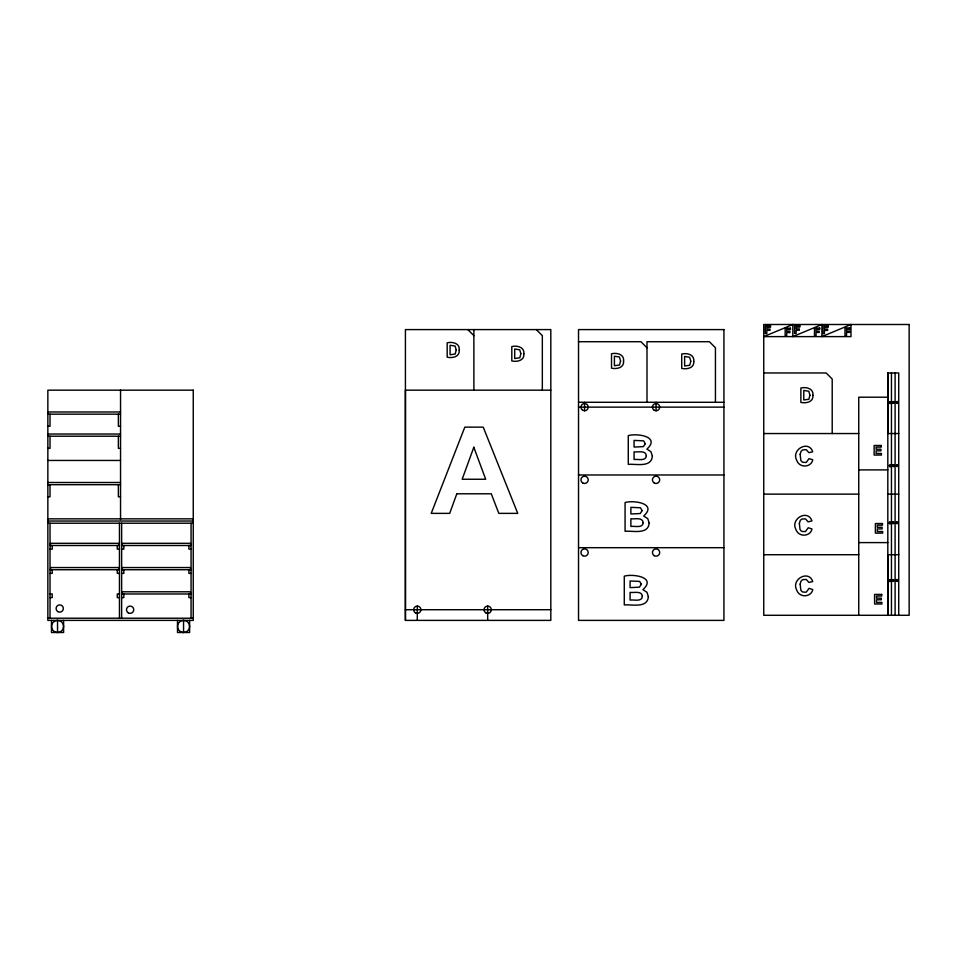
<?xml version="1.0" encoding="UTF-8"?>
<svg xmlns="http://www.w3.org/2000/svg" width="957" height="957" viewBox="0 0 957 957"><rect width="100%" height="100%" fill="white"/><g stroke="black" fill="none" stroke-linecap="round" stroke-linejoin="round"><path stroke-width="1.44" d="M405.421 620.387L405.421 329.591L550.813 329.591L550.813 620.387L405.421 620.387L405.421 390.169L550.813 390.169M887.821 372.967L887.821 433.545L898.731 433.545L898.731 372.967L887.821 372.967L887.821 615.291L887.821 554.713L898.731 554.713L898.731 433.545M891.457 615.291L891.457 372.967M895.094 615.291L895.094 372.967M898.731 615.291L898.731 554.713M578.53 341.709L640.927 341.709L646.992 347.762M763.746 372.967L826.154 372.967L832.207 379.02L832.207 433.545M887.821 397.203L858.74 397.203L858.74 615.291M578.53 402.287L723.935 402.287M578.53 407.132L723.935 407.132M47.85 411.977L120.546 411.977M47.85 414.166L120.546 414.166M47.85 426.272L50.027 426.272L50.027 414.166M120.546 426.272L118.369 426.272L118.369 414.166M763.746 433.545L858.74 433.545M47.85 434.035L120.546 434.035M47.85 436.213L120.546 436.213M47.85 448.331L50.027 448.331L50.027 436.213M120.546 448.331L118.369 448.331L118.369 436.213M47.85 460.449L120.546 460.449M858.74 469.899L887.821 469.899M578.53 474.983L723.935 474.983M47.85 482.495L120.546 482.495M47.85 484.685L120.546 484.685M763.746 494.135L858.74 494.135M887.821 494.135L898.731 494.135M47.85 496.791L50.027 496.791L50.027 484.685M120.546 496.791L118.369 496.791L118.369 484.685M47.85 518.85L193.254 518.85M47.85 521.027L193.254 521.027M47.85 523.216L193.254 523.216M858.74 542.595L887.821 542.595M50.027 545.502L119.458 545.502M121.635 545.502L191.065 545.502M578.53 547.691L723.935 547.691M50.027 549.139L52.216 549.139L52.216 545.502M119.458 549.139L117.28 549.139L117.28 545.502M121.635 549.139L123.824 549.139L123.824 545.502M191.065 549.139L188.888 549.139L188.888 545.502M763.746 554.713L858.74 554.713M50.027 569.738L119.458 569.738M121.635 569.738L191.065 569.738M50.027 573.375L52.216 573.375L52.216 569.738M119.458 573.375L117.28 573.375L117.28 569.738M121.635 573.375L123.824 573.375L123.824 569.738M191.065 573.375L188.888 573.375L188.888 569.738M50.027 593.974L52.216 593.974L52.216 597.611L50.027 597.611M119.458 593.974L117.28 593.974L117.28 597.611L119.458 597.611M121.635 593.974L191.065 593.974M121.635 597.611L123.824 597.611L123.824 593.974M191.065 597.611L188.888 597.611L188.888 593.974M405.421 609.717L550.813 609.717M47.85 618.21L193.254 618.21M536.279 329.591L542.332 335.644L542.332 390.169M467.817 329.591L473.882 335.644M715.441 402.287L715.441 347.762L709.388 341.709L646.992 341.709L646.992 402.287M656.071 402.287L656.071 410.768M584.583 402.287L584.583 410.768M487.687 606.092L487.687 620.387M473.882 329.591L473.882 390.169M417.3 606.092L417.3 620.387M191.065 523.216L191.065 618.21M190.587 545.502L190.587 543.325L122.125 543.325L122.125 545.502M190.407 569.738L190.407 567.561L121.946 567.561L121.946 569.738M190.407 593.974L190.407 591.785L121.946 591.785L121.946 593.974M189.618 620.387L189.618 632.505L177.5 632.505L177.5 620.387M183.553 620.387L183.553 632.505M121.635 523.216L121.635 618.21M120.546 390.169L120.546 519.579M119.458 523.216L119.458 618.21M119.099 569.738L119.099 567.561L50.637 567.561L50.637 569.738M118.919 545.502L118.919 543.325L50.458 543.325L50.458 545.502M63.605 620.387L63.605 632.505L51.487 632.505L51.487 620.387M57.54 620.387L57.54 632.505M50.027 523.216L50.027 618.21M456.226 350.011L455.173 354.03L450.089 354.772L450.089 345.25L455.113 346.063L456.226 350.011M520.847 353.767L519.795 357.786L514.699 358.516L514.699 349.006L519.735 349.819L520.847 353.767M620.567 360.98L619.514 365L614.418 365.73L614.418 356.207L619.454 357.021L620.567 360.98M690.775 361.22L689.722 365.239L684.626 365.981L684.626 356.459L689.65 357.272L690.775 361.22M809.921 395.205L808.868 399.225L803.772 399.966L803.772 390.444L808.809 391.257L809.921 395.205M800.16 454.372L800.806 460.245A4.271 4.271 0 0 0 802.887 462.303L806.213 462.446L809.024 458.618L812.78 459.815C811.799 465.604 804.37 467.722 799.861 464.528A8.457 8.457 0 0 1 796.702 460.293C790.937 449.611 808.713 439.67 812.732 451.788L808.892 452.697L806.284 449.706L802.923 449.862A4.33 4.33 0 0 0 800.818 451.895L800.16 454.372M799.358 523.515L800.016 529.388A4.271 4.271 0 0 0 802.086 531.446L805.411 531.59L808.234 527.762L811.979 528.958C810.998 534.76 803.569 536.865 799.059 533.671A8.457 8.457 0 0 1 795.901 529.448C790.135 518.754 807.911 508.813 811.931 520.931L808.103 521.852L805.483 518.85L802.133 519.017A4.33 4.33 0 0 0 800.028 521.039L799.358 523.515M800.16 584.129L800.806 590.002A4.271 4.271 0 0 0 802.887 592.06L806.213 592.192L809.024 588.376L812.78 589.572C811.799 595.362 804.37 597.479 799.861 594.285A8.457 8.457 0 0 1 796.702 590.05C790.937 579.368 808.713 569.427 812.732 581.545L808.892 582.454L806.284 579.452L802.923 579.619A4.33 4.33 0 0 0 800.818 581.653L800.16 584.129M889.328 402.299L889.878 403.136L890.716 402.407L890.369 403.375A1.268 1.268 0 0 1 889.615 403.435C887.354 401.318 892.522 401.282 889.328 402.299M892.666 402.167L893.204 402.993L894.053 402.263L893.694 403.232A1.268 1.268 0 0 1 892.953 403.292C890.5 401.234 896.003 401.198 892.69 402.036M889.46 465.58L889.998 466.418L890.835 465.688L890.489 466.657A1.268 1.268 0 0 1 889.735 466.717C887.474 464.647 892.642 464.516 889.46 465.58M896.446 402.119L896.984 402.945L897.822 402.215L897.475 403.184A1.268 1.268 0 0 1 896.721 403.244C894.532 401.115 899.556 401.079 896.446 402.119M889.304 522.678L889.843 523.503L890.68 522.773L890.333 523.742A1.268 1.268 0 0 1 889.579 523.802C887.163 521.709 892.594 521.697 889.328 522.546M892.785 465.437L893.324 466.274L894.173 465.545L893.814 466.514A1.268 1.268 0 0 1 893.072 466.573C890.835 464.516 895.931 464.324 892.785 465.437M892.63 522.534L893.168 523.359L894.017 522.63L893.659 523.599A1.268 1.268 0 0 1 892.917 523.658C890.477 521.529 895.931 521.613 892.654 522.402M889.185 580.337L889.723 581.162L890.56 580.432L890.213 581.401A1.268 1.268 0 0 1 889.46 581.461C887.175 579.38 892.403 579.284 889.185 580.337M896.565 465.389L897.104 466.226L897.941 465.497L897.594 466.466A1.268 1.268 0 0 1 896.841 466.526C894.532 464.456 899.819 464.336 896.565 465.389M892.51 580.193L893.048 581.019L893.898 580.289L893.539 581.258A1.268 1.268 0 0 1 892.797 581.318C890.536 579.2 895.704 579.164 892.51 580.193M896.41 522.486L896.948 523.312L897.786 522.582L897.439 523.551A1.268 1.268 0 0 1 896.685 523.611C894.424 521.493 899.616 521.457 896.41 522.486M896.29 580.145L896.829 580.971L897.666 580.241L897.319 581.21A1.268 1.268 0 0 1 896.565 581.27C894.317 579.236 899.472 579.045 896.29 580.145M459.228 350.142C459.958 356.877 452.278 358.397 447.182 357.188L447.182 342.821C452.434 341.517 460.126 343.288 459.228 350.142M523.85 353.899C524.58 360.622 516.9 362.153 511.804 360.945L511.804 346.578C517.055 345.274 524.735 347.044 523.85 353.899M623.569 361.1C624.299 367.835 616.619 369.354 611.523 368.158L611.523 353.779C616.775 352.487 624.454 354.246 623.569 361.1M693.765 361.351C694.507 368.086 686.815 369.605 681.719 368.397L681.719 354.03C686.97 352.726 694.662 354.497 693.765 361.351M812.924 395.337C813.653 402.072 805.973 403.591 800.877 402.383L800.877 388.016C806.129 386.712 813.809 388.482 812.924 395.337M652.351 456.034C651.609 468.009 635.962 463.655 628.271 464.372L628.271 435.626C636.632 433.031 660.904 436.428 646.896 449.096L650.939 451.704L652.351 456.034M649.157 522.965C648.415 534.939 632.768 530.585 625.077 531.291L625.077 502.557C633.438 499.961 657.71 503.358 643.702 516.026L647.745 518.634L649.157 522.965M648.356 596.606C647.614 608.58 631.967 604.226 624.287 604.944L624.287 576.198C632.649 573.602 656.909 576.999 642.913 589.668L646.944 592.275L648.356 596.606M646.346 455.759C645.855 461.657 637.829 458.846 634.072 459.527L634.072 451.848C637.841 452.422 645.831 449.922 646.346 455.759M643.164 522.689C642.661 528.587 634.647 525.764 630.89 526.458L630.89 518.766C634.658 519.352 642.637 516.852 643.164 522.689M642.362 596.331C641.86 602.228 633.845 599.405 630.089 600.099L630.089 592.407C633.857 592.993 641.848 590.493 642.362 596.331M645.293 443.689L643.427 446.62L634.072 447.063L634.072 440.411L643.642 440.854L645.293 443.689M642.099 510.607L640.233 513.538L630.89 513.981L630.89 507.342L640.448 507.772L642.099 510.607M641.298 584.249L639.432 587.179L630.089 587.622L630.089 580.983L639.647 581.413L641.298 584.249M456.812 493.788L449.694 513.371L431.224 513.371L464.815 427.145L483.225 427.145L517.749 513.371L498.812 513.371L491.276 493.788L456.812 493.788M473.811 447.266L462.171 479.254L485.689 479.254L473.811 447.266M792.827 324.495L763.746 336.613L850.988 336.613L850.988 324.495L821.907 336.613L821.907 324.495L792.827 336.613L792.827 324.495M909.15 324.495L763.746 324.495L763.746 615.291L909.15 615.291L909.15 324.495M799.837 325.799L794.585 325.799L794.585 333.467L796.128 333.467L796.128 330.213L799.322 330.213L799.322 328.909L796.128 328.909L796.128 327.103L799.837 327.103L799.837 325.799M770.529 325.93L765.277 325.93L765.277 333.598L766.82 333.598L766.82 330.344L770.026 330.344L770.026 329.041L766.82 329.041L766.82 327.234L770.529 327.234L770.529 325.93M828.152 325.99L822.9 325.99L822.9 333.658L824.456 333.658L824.456 330.404L827.649 330.404L827.649 329.1L824.456 329.1L824.456 327.294L828.152 327.294L828.152 325.99M850.247 327.94L844.995 327.94L844.995 335.608L846.55 335.608L846.55 332.342L849.744 332.342L849.744 331.05L846.55 331.05L846.55 329.232L850.247 329.232L850.247 327.94M790.422 328.203L785.171 328.203L785.171 335.871L786.714 335.871L786.714 332.617L789.92 332.617L789.92 331.313L786.714 331.313L786.714 329.507L790.422 329.507L790.422 328.203M819.73 328.072L814.479 328.072L814.479 335.74L816.022 335.74L816.022 332.474L819.216 332.474L819.216 331.182L816.022 331.182L816.022 329.364L819.73 329.364L819.73 328.072M723.935 329.591L578.53 329.591L578.53 620.387L723.935 620.387L723.935 329.591M193.254 390.169L47.85 390.169L47.85 620.387L193.254 620.387L193.254 390.169M881.253 445.483L874.148 445.483L874.148 455.065L881.433 455.065L881.433 453.451L876.086 453.451L876.086 450.843L880.895 450.843L880.895 449.228L876.086 449.228L876.086 447.098L881.253 447.098L881.253 445.483M882.486 523.539L875.38 523.539L875.38 533.121L882.665 533.121L882.665 531.506L877.306 531.506L877.306 528.898L882.127 528.898L882.127 527.283L877.306 527.283L877.306 525.166L882.486 525.166L882.486 523.539M881.696 594.429L874.59 594.429L874.59 604.011L881.887 604.011L881.887 602.396L876.528 602.396L876.528 599.788L881.337 599.788L881.337 598.173L876.528 598.173L876.528 596.055L881.696 596.055L881.696 594.429M415.482 612.875A3.637 3.637 0 0 0 420.924 609.717A3.637 3.637 0 0 0 415.482 606.571A3.637 3.637 0 0 0 415.482 612.875M485.869 612.875A3.637 3.637 0 0 0 491.324 609.717A3.637 3.637 0 0 0 485.869 606.571A3.637 3.637 0 0 0 485.869 612.875M582.765 410.278A3.637 3.637 0 0 0 588.22 407.132A3.637 3.637 0 0 0 582.765 403.986A3.637 3.637 0 0 0 582.765 410.278M654.253 410.278A3.637 3.637 0 0 0 659.708 407.132A3.637 3.637 0 0 0 654.253 403.986A3.637 3.637 0 0 0 654.253 410.278M654.253 482.986A3.637 3.637 0 0 0 659.708 479.828A3.637 3.637 0 0 0 654.253 476.682A3.637 3.637 0 0 0 654.253 482.986M582.765 482.986A3.637 3.637 0 0 0 588.22 479.828A3.637 3.637 0 0 0 582.765 476.682A3.637 3.637 0 0 0 582.765 482.986M654.253 555.682A3.637 3.637 0 0 0 659.708 552.536A3.637 3.637 0 0 0 654.253 549.39A3.637 3.637 0 0 0 654.253 555.682M582.765 555.682A3.637 3.637 0 0 0 588.22 552.536A3.637 3.637 0 0 0 582.765 549.39A3.637 3.637 0 0 0 582.765 555.682M54.513 631.692A6.053 6.053 0 0 0 63.605 626.44A6.053 6.053 0 0 0 54.513 621.201A6.053 6.053 0 0 0 54.513 631.692M180.526 631.692A6.053 6.053 0 0 0 189.618 626.44A6.053 6.053 0 0 0 180.526 621.201A6.053 6.053 0 0 0 180.526 631.692M128.31 612.875A3.637 3.637 0 0 0 133.753 609.717A3.637 3.637 0 0 0 128.31 606.571A3.637 3.637 0 0 0 128.31 612.875M57.91 611.655A3.637 3.637 0 0 0 63.353 608.508A3.637 3.637 0 0 0 57.91 605.362A3.637 3.637 0 0 0 57.91 611.655"/></g></svg>
